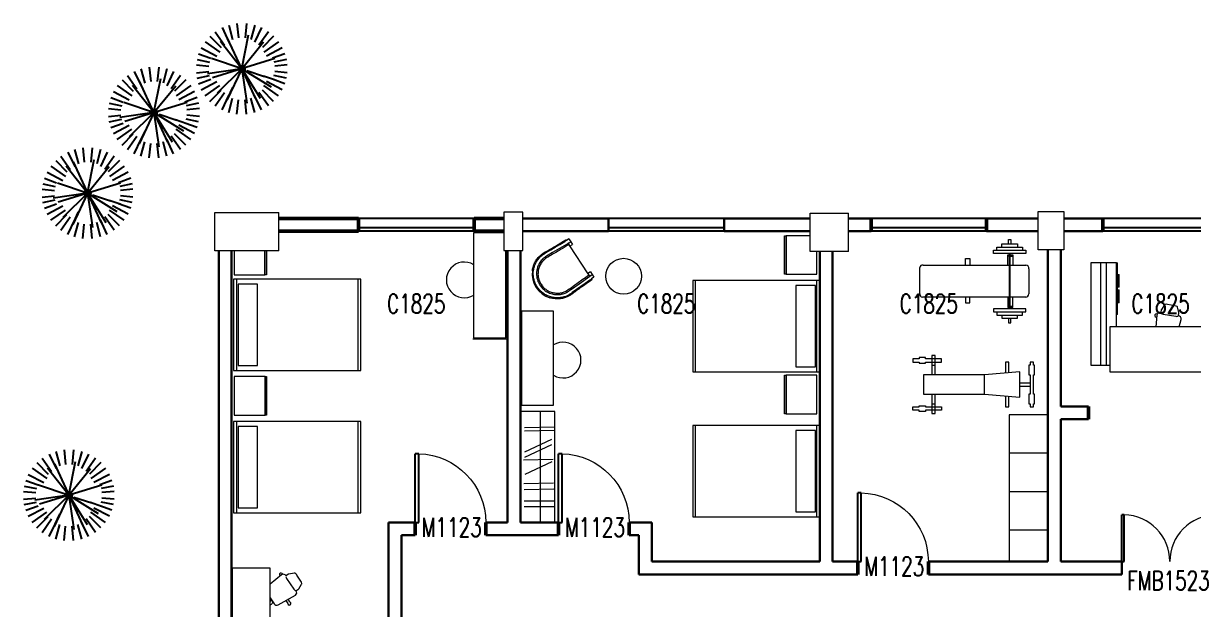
# Model space of a CAD drawing. Header units: inches. Extents: x 675 to 51927, y 19035 to 68555.
# Drawn here: x 675 to 18923, y 59353 to 68491 of the extents above; entities that cross this region are included whole.
import ezdxf

# ---------------------------------------------------------------- set-up
doc = ezdxf.new("R2010")
doc.units = ezdxf.units.IN
doc.header["$LTSCALE"] = 0.5
doc.header["$MEASUREMENT"] = 0
for name, color, linetype in [('00 plants', 87, 'Continuous'), ('Door Double', 220, 'Continuous'), ('DOOR Single', 242, 'Continuous'), ('DOOR_FIRE_TEXT', 7, 'Continuous'), ('Window Exterior', 2, 'Continuous'), ('WINDOW_TEXT', 7, 'Continuous')]:
    doc.layers.add(name, color=color, linetype=linetype)
for name, color, linetype, lineweight in [('00I-FURN', 30, 'Continuous', 9), ('Column', 192, 'Continuous', 13), ('Wall', 113, 'Continuous', 50)]:
    doc.layers.add(name, color=color, linetype=linetype, lineweight=lineweight)
doc.styles.add('_TCH_WINDOW', font='SIMPLEX', dxfattribs={"height": 3.5, "bigfont": 'GBCBIG'})

# ---------------------------------------------------------------- blocks, each defined once
blk = doc.blocks.new('gym_dwg_sport-4-807843-Level 1')
at = {"lineweight": 9}
for p, q in [((-425, 1669), (-425, 1832)), ((-375, 1669), (-375, 1832)), ((-550, 1119), (-250, 1119)), ((-700, 300), (-700, 350)), ((-100, 300), (-100, 350))]:
    blk.add_line(p, q, dxfattribs=at)
at = {"lineweight": 9, "flags": 128}
for points in [[(-100, 1832), (-100, 1812), (-250, 1812), (-250, 1832), (-550, 1832), (-550, 1812), (-700, 1812), (-700, 1832), (-750, 1832), (-750, 1882), (-700, 1882), (-700, 1902), (-550, 1902), (-550, 1882), (-250, 1882), (-250, 1902), (-100, 1902), (-100, 1882), (-50, 1882), (-50, 1832)], [(-200, 1669), (-250, 1119), (-250, 169), (-550, 169), (-550, 1119), (-600, 1669)], [(-800, 200), (-820, 200), (-820, 100), (-800, 100), (-800, 0), (-750, 0), (-750, 100), (-730, 100), (-730, 200), (-750, 200), (-750, 450), (-800, 450)], [(0, 200), (20, 200), (20, 100), (0, 100), (0, 0), (-50, 0), (-50, 100), (-70, 100), (-70, 200), (-50, 200), (-50, 450), (0, 450)]]:
    blk.add_lwpolyline(points, close=True, dxfattribs=at)
for points in [[(-578, 1448), (-750, 1448), (-750, 1498), (-583, 1498)], [(-217, 1498), (-50, 1498), (-50, 1448), (-222, 1448)], [(-550, 300), (-850, 300), (-850, 350), (-550, 350)], [(-250, 350), (50, 350), (50, 300), (-250, 300)]]:
    blk.add_lwpolyline(points, dxfattribs=at)
blk = doc.blocks.new('$DorLib2D$00000001')
for p, q in [((0.45, 0.975), (0.5, 0.975)), ((0.45, 0), (0.45, 0.975)), ((0.5, 0), (0.5, 0.975)), ((0.5, 0), (0.45, 0))]:
    blk.add_line(p, q)
at = {"lineweight": 13}
blk.add_arc((0.475, 0), 0.975, 91.4693, 180, dxfattribs=at)
blk = doc.blocks.new('$WINLIB2D$00000004')
at = {"color": 0}
for points in [[(-0.5, 0.5), (-0.5, -0.5)], [(-0.5, 0.5), (0.5, 0.5)], [(0.5, -0.5), (0.5, 0.5)], [(-0.5, 0.241), (0.5, 0.241)], [(-0.5, -0.5), (0.5, -0.5)]]:
    blk.add_lwpolyline(points, dxfattribs=at)
blk = doc.blocks.new('$DorLib2D$00000002')
for p, q in [((-0.5, 0), (-0.5, 0.4875)), ((-0.475, 0.4875), (-0.5, 0.4875)), ((-0.475, 0), (-0.475, 0.4875)), ((0.475, 0), (0.475, 0.4875)), ((0.475, 0.4875), (0.5, 0.4875)), ((0.5, 0), (0.5, 0.4875)), ((-0.5, 0), (-0.475, 0)), ((0.5, 0), (0.475, 0))]:
    blk.add_line(p, q)
at = {"lineweight": 13}
for centre, start, end in [((-0.4875, 0), 0, 88.53072), ((0.4875, 0), 91.46928, 180)]:
    blk.add_arc(centre, 0.4875, start, end, dxfattribs=at)

msp = doc.modelspace()

# ---------------------------------------------------------------- linework, layer by layer
at = {"layer": '00 plants'}
for p, q in [((3878, 68466), (3938, 68241)), ((4006, 68491), (4029, 68266)), ((4155, 68491), (4132, 68266)), ((4283, 68466), (4223, 68241)), ((3584, 68293), (3758, 68115)), ((3666, 68362), (3812, 68153)), ((3773, 68425), (3881, 68201)), ((4080, 67784), (3855, 68273)), ((4080, 67784), (4186, 68312)), ((4387, 68425), (4280, 68201)), ((4495, 68362), (4349, 68153)), ((4577, 68293), (4402, 68115)), ((3449, 68110), (3693, 67982)), ((3508, 68206), (3737, 68045)), ((4080, 67784), (3747, 68207)), ((4080, 67784), (4420, 68202)), ((4653, 68206), (4424, 68045)), ((4712, 68110), (4468, 67982)), ((3384, 67928), (3578, 67889)), ((3408, 68016), (3599, 67947)), ((3610, 67947), (4088, 67787)), ((4596, 67942), (3624, 67643)), ((4753, 68016), (4562, 67947)), ((4777, 67928), (4583, 67889)), ((2404, 67743), (2512, 67519)), ((2509, 67783), (2569, 67559)), ((2637, 67809), (2660, 67583)), ((2786, 67809), (2763, 67583)), ((2914, 67783), (2854, 67559)), ((3018, 67743), (2911, 67519)), ((3372, 67845), (3565, 67827)), ((3372, 67723), (3565, 67741)), ((4080, 67784), (3547, 67707)), ((4080, 67784), (3696, 67406)), ((4080, 67784), (3850, 67297)), ((4080, 67784), (4292, 67324)), ((4080, 67784), (4157, 67250)), ((4080, 67784), (4365, 67326)), ((4080, 67784), (4539, 67500)), ((4160, 67757), (4436, 67665)), ((4789, 67845), (4595, 67827)), ((4789, 67723), (4595, 67741)), ((2139, 67523), (2368, 67363)), ((2215, 67610), (2389, 67433)), ((2297, 67679), (2443, 67471)), ((2711, 67101), (2378, 67525)), ((2711, 67101), (2486, 67591)), ((2711, 67101), (2817, 67630)), ((2711, 67101), (3051, 67520)), ((3126, 67679), (2980, 67471)), ((3208, 67610), (3033, 67433)), ((3284, 67523), (3055, 67363)), ((3384, 67639), (3578, 67679)), ((3408, 67551), (3599, 67621)), ((3449, 67458), (3693, 67585)), ((3508, 67362), (3737, 67522)), ((4591, 67611), (4417, 67670)), ((4653, 67362), (4424, 67522)), ((4712, 67458), (4468, 67585)), ((4753, 67551), (4562, 67621)), ((4777, 67639), (4583, 67679)), ((2080, 67428), (2324, 67300)), ((3343, 67428), (3099, 67300)), ((3584, 67275), (3758, 67452)), ((3666, 67206), (3812, 67415)), ((3773, 67142), (3881, 67367)), ((3866, 67335), (3941, 67492)), ((4387, 67142), (4280, 67367)), ((4495, 67206), (4349, 67415)), ((4577, 67275), (4402, 67452)), ((2003, 67162), (2196, 67144)), ((2015, 67246), (2209, 67206)), ((2039, 67334), (2230, 67265)), ((2241, 67264), (2719, 67104)), ((3227, 67260), (2255, 66961)), ((3384, 67334), (3193, 67265)), ((3408, 67246), (3214, 67206)), ((3420, 67162), (3226, 67144)), ((3878, 67102), (3938, 67326)), ((4006, 67077), (4029, 67302)), ((4155, 67077), (4132, 67302)), ((4283, 67102), (4223, 67326)), ((2003, 67041), (2196, 67059)), ((2015, 66957), (2209, 66997)), ((2711, 67101), (2178, 67025)), ((2711, 67101), (2327, 66724)), ((2711, 67101), (2481, 66614)), ((2711, 67101), (2923, 66642)), ((2711, 67101), (2788, 66568)), ((2711, 67101), (2996, 66644)), ((2711, 67101), (3170, 66818)), ((2791, 67075), (3067, 66982)), ((3222, 66928), (3048, 66987)), ((3408, 66957), (3214, 66997)), ((3420, 67041), (3226, 67059)), ((2039, 66869), (2230, 66938)), ((2080, 66775), (2324, 66903)), ((2139, 66680), (2368, 66840)), ((2497, 66652), (2572, 66809)), ((3284, 66680), (3055, 66840)), ((3343, 66775), (3099, 66903)), ((3384, 66869), (3193, 66938)), ((2215, 66593), (2389, 66770)), ((2297, 66524), (2443, 66732)), ((2404, 66460), (2512, 66684)), ((2509, 66420), (2569, 66644)), ((2637, 66394), (2660, 66620)), ((2786, 66394), (2763, 66620)), ((2914, 66420), (2854, 66644)), ((3018, 66460), (2911, 66684)), ((3126, 66524), (2980, 66732)), ((3208, 66593), (3033, 66770)), ((1368, 66485), (1476, 66261)), ((1473, 66526), (1533, 66301)), ((1601, 66551), (1624, 66326)), ((1750, 66551), (1727, 66326)), ((1878, 66526), (1818, 66301)), ((1982, 66485), (1875, 66261)), ((1103, 66266), (1332, 66105)), ((1179, 66353), (1353, 66175)), ((1261, 66422), (1407, 66213)), ((1675, 65844), (1342, 66267)), ((1450, 66333), (1887, 65384)), ((1675, 65844), (1781, 66372)), ((1675, 65844), (2015, 66262)), ((2090, 66422), (1944, 66213)), ((2172, 66353), (1997, 66175)), ((2248, 66266), (2019, 66105)), ((1003, 66076), (1194, 66007)), ((1044, 66170), (1288, 66042)), ((2307, 66170), (2063, 66042)), ((2348, 66076), (2157, 66007)), ((967, 65905), (1160, 65887)), ((979, 65988), (1173, 65949)), ((1205, 66007), (1683, 65847)), ((2191, 66002), (1219, 65703)), ((2372, 65988), (2178, 65949)), ((2384, 65905), (2190, 65887)), ((967, 65783), (1160, 65801)), ((979, 65699), (1173, 65739)), ((1675, 65844), (1142, 65767)), ((1675, 65844), (1291, 65466)), ((1675, 65844), (1445, 65357)), ((1675, 65844), (1752, 65310)), ((1675, 65844), (1960, 65386)), ((1675, 65844), (2134, 65560)), ((1755, 65817), (2031, 65725)), ((2186, 65671), (2012, 65730)), ((2372, 65699), (2178, 65739)), ((2384, 65783), (2190, 65801)), ((1003, 65611), (1194, 65681)), ((1044, 65518), (1288, 65645)), ((1103, 65422), (1332, 65582)), ((1179, 65335), (1353, 65512)), ((1461, 65395), (1536, 65552)), ((2172, 65335), (1997, 65512)), ((2248, 65422), (2019, 65582)), ((2307, 65518), (2063, 65645)), ((2348, 65611), (2157, 65681)), ((1261, 65266), (1407, 65475)), ((1368, 65202), (1476, 65427)), ((1473, 65162), (1533, 65386)), ((1601, 65137), (1624, 65362)), ((1750, 65137), (1727, 65362)), ((1878, 65162), (1818, 65386)), ((1982, 65202), (1875, 65427)), ((2090, 65266), (1944, 65475)), ((969, 61713), (1115, 61504)), ((1077, 61776), (1184, 61552)), ((1182, 61817), (1242, 61592)), ((1309, 61842), (1333, 61617)), ((1459, 61842), (1435, 61617)), ((1586, 61817), (1526, 61592)), ((1691, 61776), (1583, 61552)), ((1799, 61713), (1652, 61504)), ((811, 61557), (1040, 61396)), ((887, 61644), (1062, 61466)), ((1384, 61135), (1051, 61558)), ((1159, 61624), (1595, 60675)), ((1384, 61135), (1489, 61663)), ((1384, 61135), (1724, 61553)), ((1881, 61644), (1706, 61466)), ((1957, 61557), (1728, 61396)), ((712, 61367), (903, 61298)), ((752, 61461), (996, 61333)), ((2016, 61461), (1772, 61333)), ((2056, 61367), (1865, 61298)), ((675, 61196), (869, 61178)), ((688, 61279), (882, 61240)), ((1384, 61135), (851, 61058)), ((913, 61298), (1391, 61138)), ((1899, 61293), (928, 60994)), ((1384, 61135), (999, 60757)), ((1384, 61135), (1153, 60648)), ((1384, 61135), (1461, 60601)), ((1384, 61135), (1669, 60677)), ((1384, 61135), (1842, 60851)), ((2080, 61279), (1886, 61240)), ((2092, 61196), (1899, 61178)), ((675, 61074), (869, 61092)), ((688, 60990), (882, 61030)), ((712, 60902), (903, 60972)), ((1463, 61108), (1740, 61016)), ((1894, 60962), (1721, 61021)), ((2056, 60902), (1865, 60972)), ((2080, 60990), (1886, 61030)), ((2092, 61074), (1899, 61092)), ((752, 60808), (996, 60936)), ((811, 60713), (1040, 60873)), ((887, 60626), (1062, 60803)), ((1169, 60686), (1244, 60843)), ((1881, 60626), (1706, 60803)), ((1957, 60713), (1728, 60873)), ((2016, 60808), (1772, 60936)), ((969, 60557), (1115, 60766)), ((1077, 60493), (1184, 60717)), ((1182, 60453), (1242, 60677)), ((1309, 60428), (1333, 60653)), ((1459, 60428), (1435, 60653)), ((1586, 60453), (1526, 60677)), ((1691, 60493), (1583, 60717)), ((1799, 60557), (1652, 60766))]:
    msp.add_line(p, q, dxfattribs=at)
for centre in [(4080, 67784), (2711, 67101), (1675, 65844), (1384, 61135)]:
    msp.add_circle(centre, 50.8, dxfattribs=at)
at = {"layer": '00I-FURN'}
for p, q in [((8165, 65227), (7696, 65227)), ((7696, 65227), (7696, 63591)), ((12546, 65180), (12568, 65180)), ((12546, 64580), (12546, 65180)), ((12568, 64580), (12568, 65180)), ((12569, 65180), (12569, 64580)), ((12944, 65180), (12569, 65180)), ((9107, 65102), (9132, 65117)), ((9146, 65107), (9116, 65089)), ((9140, 65115), (9147, 65104)), ((9140, 65115), (9146, 65107)), ((9143, 65046), (9173, 65064)), ((9183, 65131), (9146, 65107)), ((9180, 65042), (9156, 65027)), ((9174, 65064), (9173, 65064)), ((9174, 65064), (9211, 65088)), ((9174, 65063), (9182, 65051)), ((9198, 65026), (9182, 65051)), ((9198, 65026), (9182, 65051)), ((9183, 65131), (9211, 65088)), ((9482, 64589), (9198, 65026)), ((9201, 65022), (9238, 65046)), ((9211, 65088), (9237, 65047)), ((9237, 65047), (9238, 65046)), ((3961, 64944), (3961, 64571)), ((4441, 64571), (4441, 64944)), ((4442, 64944), (4442, 64571)), ((4464, 64944), (4464, 64571)), ((8196, 63591), (8196, 64949)), ((13049, 64580), (13049, 64934)), ((9517, 64617), (9479, 64593)), ((9517, 64617), (9517, 64616)), ((9517, 64616), (9544, 64576)), ((17719, 64761), (17319, 64761)), ((17319, 64761), (17319, 63161)), ((17479, 63161), (17479, 64761)), ((17484, 64765), (17484, 64761)), ((17484, 64765), (17555, 64765)), ((17555, 64761), (17555, 64765)), ((17559, 64761), (17559, 63161)), ((17719, 64761), (17738, 64761)), ((17719, 63761), (17719, 64761)), ((17738, 63953), (17738, 64761)), ((5936, 64503), (3954, 64503)), ((3954, 64503), (3954, 63080)), ((3961, 64571), (4441, 64571)), ((4006, 63080), (4006, 64503)), ((4328, 64427), (4023, 64427)), ((4023, 64427), (4023, 63157)), ((4328, 63157), (4328, 64427)), ((4464, 64571), (4442, 64571)), ((5898, 63080), (5898, 64503)), ((5936, 63080), (5936, 64503)), ((9340, 64432), (9506, 64551)), ((9466, 64550), (9489, 64566)), ((9498, 64564), (9482, 64589)), ((9498, 64564), (9482, 64589)), ((9498, 64564), (9506, 64552)), ((9506, 64551), (9544, 64576)), ((9506, 64551), (9506, 64551)), ((9506, 64488), (9534, 64509)), ((9538, 64492), (9514, 64475)), ((9532, 64511), (9539, 64500)), ((9571, 64533), (9534, 64509)), ((9534, 64509), (9539, 64500)), ((9544, 64576), (9571, 64533)), ((13094, 64483), (11113, 64483)), ((11113, 64483), (11113, 63060)), ((11151, 64483), (11151, 63060)), ((12568, 64580), (12546, 64580)), ((12569, 64580), (13049, 64580)), ((13042, 64483), (13042, 63060)), ((17738, 64577), (17761, 64577)), ((17759, 64377), (17759, 64577)), ((17761, 64377), (17761, 64577)), ((13025, 64406), (12720, 64406)), ((12720, 64406), (12720, 63136)), ((13025, 63136), (13025, 64406)), ((17719, 64357), (17738, 64357)), ((17761, 64377), (17738, 64377)), ((17738, 64337), (17761, 64337)), ((17759, 64137), (17759, 64337)), ((17761, 64137), (17761, 64337)), ((17761, 64137), (17738, 64137)), ((18468, 64102), (18422, 64032)), ((18574, 64101), (18518, 64110)), ((18630, 64091), (18574, 64101)), ((18694, 63984), (18674, 64066)), ((8944, 64005), (8444, 64005)), ((8444, 64005), (8444, 62538)), ((8944, 62538), (8944, 64005)), ((17738, 63953), (17719, 63953)), ((18351, 63942), (18335, 63761)), ((18340, 63913), (18347, 63905)), ((18416, 64015), (18412, 63993)), ((18447, 63960), (18646, 63925)), ((18690, 63945), (18694, 63967)), ((18700, 63761), (18730, 63876)), ((19219, 63761), (17619, 63761)), ((17619, 63761), (17619, 63061)), ((8220, 63571), (7685, 63571)), ((7696, 63591), (8196, 63591)), ((4023, 63157), (4328, 63157)), ((17319, 63161), (17479, 63161)), ((17479, 63161), (17559, 63161)), ((17559, 63161), (17619, 63161)), ((3954, 63080), (5936, 63080)), ((4444, 62986), (3964, 62986)), ((3964, 62986), (3964, 62386)), ((4444, 62386), (4444, 62986)), ((4445, 62986), (4466, 62986)), ((4445, 62986), (4445, 62386)), ((4466, 62986), (4466, 62386)), ((11113, 63060), (13094, 63060)), ((12546, 63007), (12568, 63007)), ((12546, 62407), (12546, 63007)), ((12568, 62407), (12568, 63007)), ((12569, 63007), (12569, 62407)), ((13049, 63007), (12569, 63007)), ((12720, 63136), (13025, 63136)), ((13049, 62407), (13049, 63007)), ((17619, 63061), (19219, 63061)), ((8965, 62442), (8430, 62442)), ((8444, 62538), (8944, 62538)), ((8739, 60711), (8739, 62442)), ((8965, 60711), (8965, 62442)), ((5936, 62283), (3954, 62283)), ((3954, 62283), (3954, 60860)), ((3964, 62386), (4444, 62386)), ((4006, 60860), (4006, 62283)), ((4466, 62386), (4445, 62386)), ((5898, 60860), (5898, 62283)), ((5936, 60860), (5936, 62283)), ((12568, 62407), (12546, 62407)), ((12569, 62407), (13049, 62407)), ((16651, 62391), (16046, 62391)), ((16046, 62391), (16046, 60101)), ((4328, 62207), (4023, 62207)), ((4023, 62207), (4023, 60937)), ((4328, 60937), (4328, 62207)), ((8488, 62193), (8952, 62202)), ((8489, 62142), (8953, 62151)), ((13094, 62224), (11113, 62224)), ((11113, 62224), (11113, 60801)), ((11151, 62224), (11151, 60801)), ((13025, 62147), (12720, 62147)), ((12720, 62147), (12720, 60877)), ((13025, 60877), (13025, 62147)), ((13042, 62224), (13042, 60801)), ((8494, 61814), (8915, 62009)), ((8494, 61731), (8915, 61927)), ((8475, 61690), (8939, 61699)), ((16651, 61791), (16046, 61791)), ((8499, 61466), (8920, 61661)), ((8480, 61319), (8944, 61328)), ((8482, 61224), (8946, 61233)), ((16651, 61191), (16046, 61191)), ((8483, 61049), (8948, 61049)), ((8948, 60955), (8483, 60955)), ((3954, 60860), (5936, 60860)), ((4023, 60937), (4328, 60937)), ((11113, 60801), (13094, 60801)), ((12720, 60877), (13025, 60877)), ((16651, 60591), (16046, 60591)), ((4700, 59896), (4521, 59750)), ((4672, 59883), (4671, 59872)), ((4798, 59900), (4779, 59887)), ((4896, 59923), (4814, 59907)), ((4969, 59845), (4937, 59892)), ((4779, 59839), (4836, 59755)), ((4836, 59755), (4893, 59672)), ((5001, 59798), (4969, 59845)), ((4969, 59679), (5014, 59749)), ((4521, 59536), (4584, 59443)), ((4543, 59504), (4527, 59482)), ((4650, 59428), (4916, 59577)), ((4766, 59493), (4797, 59450)), ((4830, 59472), (4803, 59514)), ((4938, 59654), (4956, 59666)), ((4558, 59458), (4567, 59468))]:
    msp.add_line(p, q, dxfattribs=at)
at = {"layer": '00I-FURN', "color": 33}
for p, q in [((16045, 64864), (16025, 64864)), ((16045, 64904), (16045, 64044)), ((16105, 64884), (16105, 64724)), ((14705, 64724), (16045, 64724)), ((16065, 64724), (16305, 64724)), ((16355, 64664), (16355, 64274)), ((16045, 64224), (14695, 64224)), ((16045, 64084), (16025, 64084)), ((16305, 64224), (16065, 64224))]:
    msp.add_line(p, q, dxfattribs=at)
at = {"layer": '00I-FURN', "lineweight": 20}
for p, q in [((4521, 60001), (3931, 60001)), ((3931, 60001), (3931, 59051)), ((4521, 58816), (4521, 60001))]:
    msp.add_line(p, q, dxfattribs=at)
at = {"layer": '00I-FURN', "flags": 128}
for points in [[(8829, 64920), (8898, 64960), (8969, 65002), (9042, 65045), (9116, 65089)], [(9143, 65046), (9070, 65003), (8997, 64960), (8926, 64918), (8857, 64877)], [(8810, 64908), (8819, 64914), (8829, 64920)], [(8857, 64877), (8846, 64871), (8835, 64864)], [(9207, 64338), (9272, 64384), (9340, 64432)], [(9506, 64488), (9436, 64439), (9367, 64390), (9300, 64342), (9235, 64295)], [(9186, 64323), (9197, 64331), (9207, 64338)], [(9235, 64295), (9225, 64289), (9216, 64282)]]:
    msp.add_lwpolyline(points, dxfattribs=at)
at = {"layer": '00I-FURN', "color": 33, "flags": 128}
for points in [[(15855, 64954), (15855, 65004), (16255, 65004), (16255, 64954)], [(15935, 65004), (15935, 65054), (16175, 65054), (16175, 65004)], [(16035, 65054), (16035, 65124), (16075, 65124), (16075, 65054)], [(15365, 64724), (15365, 64824), (15435, 64824), (15435, 64724)], [(16025, 64724), (16025, 64884), (16045, 64884)], [(16065, 64044), (16065, 64904)], [(16065, 64884), (16105, 64884)], [(16065, 64864), (16105, 64864)], [(14655, 64274), (14655, 64684)], [(15365, 64224), (15365, 64134), (15435, 64134), (15435, 64224)], [(16025, 64224), (16025, 64064), (16045, 64064)], [(16065, 64064), (16105, 64064), (16105, 64224)], [(16065, 64084), (16105, 64084)], [(15855, 63994), (15855, 63944), (16255, 63944), (16255, 63994)], [(15935, 63944), (15935, 63894), (16175, 63894), (16175, 63944)], [(16035, 63894), (16035, 63824), (16075, 63824), (16075, 63894)]]:
    msp.add_lwpolyline(points, dxfattribs=at)
for points in [[(16305, 64904), (15805, 64904), (15805, 64954), (16305, 64954)], [(16305, 64044), (15805, 64044), (15805, 63994), (16305, 63994)]]:
    msp.add_lwpolyline(points, close=True, dxfattribs=at)
at = {"layer": '00I-FURN'}
msp.add_circle((10035, 64550), 279, dxfattribs=at)
for centre, radius, start, end in [((9193, 65023), 6.35, 33, 120.3179), ((7550, 64492), 279, 58.1757, 301.8244), ((9004, 64590), 394, 173.732, 252.268), ((9477, 64585), 6.35, 305.6821, 33), ((18482, 64092), 17.2, 103.2383, 146.8435), ((18501, 64013), 99, 80.0409, 103.2383), ((18613, 63993), 99, 56.8435, 80.0409), ((18658, 64062), 17.2, 13.2383, 56.8435), ((18343, 63938), 25, 57.5504, 261.8088), ((18400, 63934), 50, 74.8501, 170.0409), ((18434, 63990), 22.6, 170.0409, 231.4433), ((18457, 64009), 42.1, 146.8435, 171.225), ((18457, 64018), 59.6, 231.4433, 260.0409), ((18656, 63984), 59.6, 260.0409, 288.6384), ((18668, 63949), 22.6, 288.6384, 350.0409), ((18681, 63884), 50, 350.0409, 85.2317), ((18653, 63975), 42.1, 348.8567, 13.2383), ((9091, 63243), 279, 238.1757, 121.8243), ((4692, 59898), 25, 11.6701, 215.9286), ((4728, 59854), 50, 28.9698, 124.1606), ((4792, 59869), 22.6, 124.1606, 185.5631), ((4829, 59872), 59.6, 185.5631, 214.1606), ((4822, 59865), 42.1, 100.9632, 125.3448), ((4899, 59906), 17.2, 57.358, 100.9632), ((4855, 59837), 99, 34.1606, 57.358), ((4942, 59705), 59.6, 214.1606, 242.7582), ((4933, 59701), 42.1, 302.9764, 327.358), ((4919, 59743), 99, 10.9632, 34.1606), ((4999, 59758), 17.2, 327.358, 10.9632), ((4925, 59672), 22.6, 242.7582, 304.1606), ((4888, 59618), 50, 304.1606, 39.3514), ((4533, 59458), 25, 104.3927, 118.5891), ((4533, 59458), 25, 240.4874, 359.9286), ((4625, 59472), 50, 214.1606, 299.1606), ((4822, 59448), 25, 176.3927, 71.9286)]:
    msp.add_arc(centre, radius, start, end, dxfattribs=at)
at = {"layer": '00I-FURN', "color": 33}
for centre, radius, start, end in [((14696, 64684), 41, 77.3199, 180), ((16305, 64673), 51.3, 350.2931, 89.318), ((14695, 64265), 41, 167.3196, 270), ((16305, 64274), 50, 270, 0)]:
    msp.add_arc(centre, radius, start, end, dxfattribs=at)
at = {"layer": '00I-FURN'}
for points, knots in [([(8819, 64931), (8858, 64954), (8925, 64993), (9023, 65051), (9079, 65085), (9107, 65102)], [-1, -1, -1, -1, -0.571429, -0.285714, 0, 0, 0, 0]), ([(9156, 65027), (9114, 65001), (9043, 64959), (8947, 64903), (8893, 64872), (8867, 64857)], [-1, -1, -1, -1, -0.571429, -0.285714, 0, 0, 0, 0]), ([(8613, 64633), (8615, 64649), (8621, 64682), (8637, 64734), (8663, 64789), (8702, 64842), (8740, 64879), (8773, 64904), (8791, 64915), (8800, 64920)], [-1, -1, -1, -1, -0.863636, -0.727273, -0.545455, -0.363636, -0.181818, -0.090909, 0, 0, 0, 0]), ([(8627, 64611), (8628, 64628), (8633, 64661), (8647, 64716), (8672, 64772), (8710, 64827), (8749, 64866), (8783, 64892), (8801, 64903), (8810, 64908)], [-1, -1, -1, -1, -0.863636, -0.727273, -0.545455, -0.363636, -0.181818, -0.090909, 0, 0, 0, 0]), ([(8835, 64864), (8824, 64858), (8804, 64845), (8776, 64821), (8750, 64793), (8723, 64756), (8698, 64708), (8681, 64647), (8676, 64595), (8679, 64554), (8682, 64533), (8684, 64523)], [-1, -1, -1, -1, -0.903846, -0.807692, -0.711538, -0.615385, -0.461538, -0.307692, -0.153846, -0.076923, 0, 0, 0, 0]), ([(8846, 64845), (8838, 64840), (8822, 64830), (8791, 64806), (8758, 64769), (8726, 64717), (8706, 64659), (8698, 64598), (8702, 64537), (8716, 64487), (8733, 64450), (8743, 64432), (8749, 64424)], [-1, -1, -1, -1, -0.9375, -0.875, -0.75, -0.625, -0.5, -0.375, -0.25, -0.125, -0.0625, 0, 0, 0, 0]), ([(8688, 64384), (8675, 64403), (8654, 64443), (8634, 64507), (8626, 64564), (8627, 64599), (8627, 64611)], [-1, -1, -1, -1, -0.8888889, -0.7777778, -0.6666667, -0.6079114, -0.6079114, -0.6079114, -0.6079114]), ([(8684, 64523), (8688, 64505), (8696, 64477), (8713, 64440), (8724, 64421), (8730, 64412)], [0.7698009, 0.7698009, 0.7698009, 0.7698009, 0.875, 0.9375, 1, 1, 1, 1]), ([(8749, 64424), (8754, 64415), (8766, 64398), (8794, 64368), (8833, 64335), (8888, 64306), (8947, 64289), (9008, 64284), (9068, 64291), (9115, 64307), (9149, 64325), (9165, 64336), (9173, 64341)], [-1, -1, -1, -1, -0.9375, -0.875, -0.75, -0.625, -0.5, -0.375, -0.25, -0.125, -0.0625, 0, 0, 0, 0]), ([(9193, 64355), (9229, 64382), (9292, 64428), (9385, 64494), (9439, 64531), (9466, 64550)], [-1, -1, -1, -1, -0.571429, -0.285714, 0, 0, 0, 0]), ([(9514, 64475), (9473, 64447), (9406, 64400), (9315, 64335), (9265, 64299), (9241, 64281)], [-1, -1, -1, -1, -0.571429, -0.285714, 0, 0, 0, 0]), ([(8870, 64237), (8859, 64241), (8827, 64255), (8779, 64284), (8728, 64329), (8700, 64365), (8688, 64384)], [0.6079114, 0.6079114, 0.6079114, 0.6079114, 0.6666667, 0.7777778, 0.8888889, 1, 1, 1, 1]), ([(8730, 64412), (8736, 64402), (8749, 64385), (8776, 64354), (8798, 64335), (8813, 64324)], [-1, -1, -1, -1, -0.9375, -0.875, -0.7698009, -0.7698009, -0.7698009, -0.7698009]), ([(8813, 64324), (8824, 64317), (8846, 64303), (8893, 64280), (8951, 64265), (9019, 64262), (9080, 64271), (9127, 64288), (9162, 64307), (9178, 64317), (9186, 64323)], [-1, -1, -1, -1, -0.903846, -0.807692, -0.615385, -0.461538, -0.307692, -0.153846, -0.076923, 0, 0, 0, 0]), ([(9216, 64282), (9204, 64273), (9177, 64256), (9128, 64233), (9069, 64217), (9002, 64210), (8946, 64216), (8902, 64226), (8881, 64233), (8870, 64237)], [-1, -1, -1, -1, -0.863636, -0.727273, -0.545455, -0.363636, -0.181818, -0.090909, 0, 0, 0, 0]), ([(9223, 64268), (9211, 64259), (9185, 64242), (9137, 64219), (9080, 64202), (9015, 64195), (8960, 64198), (8916, 64205), (8895, 64211), (8885, 64215)], [-1, -1, -1, -1, -0.863636, -0.727273, -0.545455, -0.363636, -0.181818, -0.090909, 0, 0, 0, 0])]:
    msp.add_open_spline(points, degree=3, knots=knots, dxfattribs=at)
for points in [[(9132, 65117), (9133, 65117), (9135, 65118), (9138, 65117), (9140, 65116), (9140, 65115)], [(9182, 65051), (9183, 65050), (9183, 65048), (9183, 65044), (9181, 65043), (9180, 65042)], [(8800, 64920), (8803, 64922), (8809, 64926), (8815, 64930), (8819, 64931)], [(8867, 64857), (8863, 64855), (8857, 64851), (8850, 64847), (8846, 64845)], [(9489, 64566), (9490, 64567), (9492, 64567), (9496, 64567), (9497, 64565), (9498, 64564)], [(9539, 64500), (9540, 64499), (9541, 64497), (9540, 64494), (9539, 64492), (9538, 64492)], [(9173, 64341), (9176, 64344), (9183, 64348), (9189, 64353), (9193, 64355)], [(9241, 64281), (9238, 64279), (9232, 64274), (9226, 64270), (9223, 64268)]]:
    msp.add_open_spline(points, degree=3, dxfattribs=at)
at = {"layer": 'Column'}
for p, q in [((3661, 65544), (4661, 65544)), ((3661, 64944), (3661, 65544)), ((4661, 64944), (4661, 65544)), ((12942, 65534), (13542, 65534)), ((12942, 64934), (12942, 65534)), ((13542, 64934), (13542, 65534)), ((16501, 65561), (16901, 65561)), ((16501, 64961), (16501, 65561)), ((16901, 65561), (16901, 64961)), ((4661, 64944), (3661, 64944)), ((13542, 64934), (12942, 64934)), ((16901, 64961), (16501, 64961))]:
    msp.add_line(p, q, dxfattribs=at)
msp.add_lwpolyline([(8165, 64949), (8465, 64949), (8465, 65549), (8165, 65549)], close=True, dxfattribs=at)
at = {"layer": 'Wall'}
for p, q in [((4661, 65451), (5902, 65451)), ((5902, 65451), (5902, 65251)), ((7702, 65451), (7702, 65251)), ((8165, 65451), (7702, 65451)), ((13894, 65251), (13894, 65451)), ((15694, 65251), (15694, 65451)), ((17509, 65251), (17509, 65451)), ((5902, 65251), (4661, 65251)), ((7702, 65251), (8165, 65251)), ((17287, 62521), (17287, 62321)), ((6786, 60711), (6786, 60511)), ((7886, 60711), (7886, 60511)), ((9021, 60711), (9021, 60511)), ((10121, 60711), (10121, 60511)), ((13687, 60101), (13687, 59901)), ((14787, 60101), (14787, 59901))]:
    msp.add_line(p, q, dxfattribs=at)
at = {"layer": 'Wall', "lineweight": 30}
for p, q in [((9801, 65451), (8465, 65451)), ((9801, 65251), (9801, 65451)), ((11601, 65451), (11601, 65251)), ((12942, 65451), (11601, 65451)), ((13894, 65451), (13542, 65451)), ((16501, 65451), (15694, 65451)), ((17509, 65451), (16901, 65451)), ((8465, 65251), (9801, 65251)), ((11601, 65251), (12942, 65251)), ((13542, 65251), (13894, 65251)), ((15694, 65251), (16501, 65251)), ((16901, 65251), (17509, 65251)), ((3721, 64944), (3721, 59051)), ((3921, 59051), (3921, 64944)), ((8226, 64949), (8226, 60711)), ((8426, 60711), (8426, 64949)), ((13094, 64934), (13094, 60101)), ((13294, 60101), (13294, 64934)), ((16651, 64961), (16651, 60101)), ((16851, 64961), (16851, 62521)), ((16851, 62521), (17287, 62521)), ((16851, 62321), (17287, 62321)), ((16851, 62321), (16851, 60101)), ((6371, 58201), (6371, 60711)), ((6371, 60711), (6786, 60711)), ((7886, 60711), (8226, 60711)), ((8426, 60711), (9021, 60711)), ((10121, 60711), (10474, 60711)), ((10474, 60711), (10474, 60101)), ((6571, 60511), (6786, 60511)), ((6571, 58201), (6571, 60511)), ((7886, 60511), (9021, 60511)), ((10121, 60511), (10274, 60511)), ((10274, 60511), (10274, 59901)), ((10474, 60101), (13094, 60101)), ((13294, 60101), (13687, 60101)), ((14787, 60101), (16651, 60101)), ((16851, 60101), (17803, 60101)), ((17803, 59901), (17803, 60101)), ((10274, 59901), (13687, 59901)), ((14787, 59901), (17803, 59901))]:
    msp.add_line(p, q, dxfattribs=at)

# ---------------------------------------------------------------- block references
at = {"layer": '00I-FURN', "xscale": -1, "rotation": 270}
msp.add_blockref('gym_dwg_sport-4-807843-Level 1', (14543, 63262), dxfattribs=at)
at = {"layer": 'Door Double'}
ref = msp.add_blockref('$DorLib2D$00000002', (18553, 60101), dxfattribs=dict(at, xscale=1500, yscale=1500, zscale=200))
ref.add_attrib('A', 'FMB1523', (17888, 59656), dxfattribs={"layer": 'DOOR_FIRE_TEXT', "ltscale": 20, "height": 297.5, "style": '_TCH_WINDOW', "width": 0.705882})
at = {"layer": 'DOOR Single'}
ref = msp.add_blockref('$DorLib2D$00000001', (7336, 60711), dxfattribs=dict(at, xscale=1100, yscale=-1100, zscale=-1100, rotation=180))
ref.add_attrib('A', 'M1123', (6886, 60488), dxfattribs={"layer": 'WINDOW_TEXT', "ltscale": 20, "height": 297.5, "style": '_TCH_WINDOW', "width": 0.705882})
ref = msp.add_blockref('$DorLib2D$00000001', (9571, 60711), dxfattribs=dict(at, xscale=1100, yscale=-1100, zscale=-1100, rotation=180))
ref.add_attrib('A', 'M1123', (9121, 60488), dxfattribs={"layer": 'WINDOW_TEXT', "ltscale": 20, "height": 297.5, "style": '_TCH_WINDOW', "width": 0.705882})
ref = msp.add_blockref('$DorLib2D$00000001', (14237, 60101), dxfattribs=dict(at, xscale=1100, yscale=-1100, zscale=-1100, rotation=180))
ref.add_attrib('A', 'M1123', (13787, 59878), dxfattribs={"layer": 'WINDOW_TEXT', "ltscale": 20, "height": 297.5, "style": '_TCH_WINDOW', "width": 0.705882})
at = {"layer": 'Window Exterior'}
ref = msp.add_blockref('$WINLIB2D$00000004', (6802, 65351), dxfattribs=dict(at, xscale=-1800, yscale=-200, zscale=-1800))
ref.add_attrib('A', 'C1825', (6347, 63973), dxfattribs={"layer": 'WINDOW_TEXT', "ltscale": 20, "height": 297.5, "style": '_TCH_WINDOW', "width": 0.705882})
ref = msp.add_blockref('$WINLIB2D$00000004', (10701, 65351), dxfattribs=dict(at, xscale=-1800, yscale=-200, zscale=-1800))
ref.add_attrib('A', 'C1825', (10246, 63973), dxfattribs={"layer": 'WINDOW_TEXT', "ltscale": 20, "height": 297.5, "style": '_TCH_WINDOW', "width": 0.705882})
ref = msp.add_blockref('$WINLIB2D$00000004', (14794, 65351), dxfattribs=dict(at, xscale=-1800, yscale=-200, zscale=-1800))
ref.add_attrib('A', 'C1825', (14339, 63973), dxfattribs={"layer": 'WINDOW_TEXT', "ltscale": 20, "height": 297.5, "style": '_TCH_WINDOW', "width": 0.705882})
ref = msp.add_blockref('$WINLIB2D$00000004', (18409, 65351), dxfattribs=dict(at, xscale=-1800, yscale=-200, zscale=-1800))
ref.add_attrib('A', 'C1825', (17954, 63973), dxfattribs={"layer": 'WINDOW_TEXT', "ltscale": 20, "height": 297.5, "style": '_TCH_WINDOW', "width": 0.705882})

doc.saveas('drawing.dxf')
